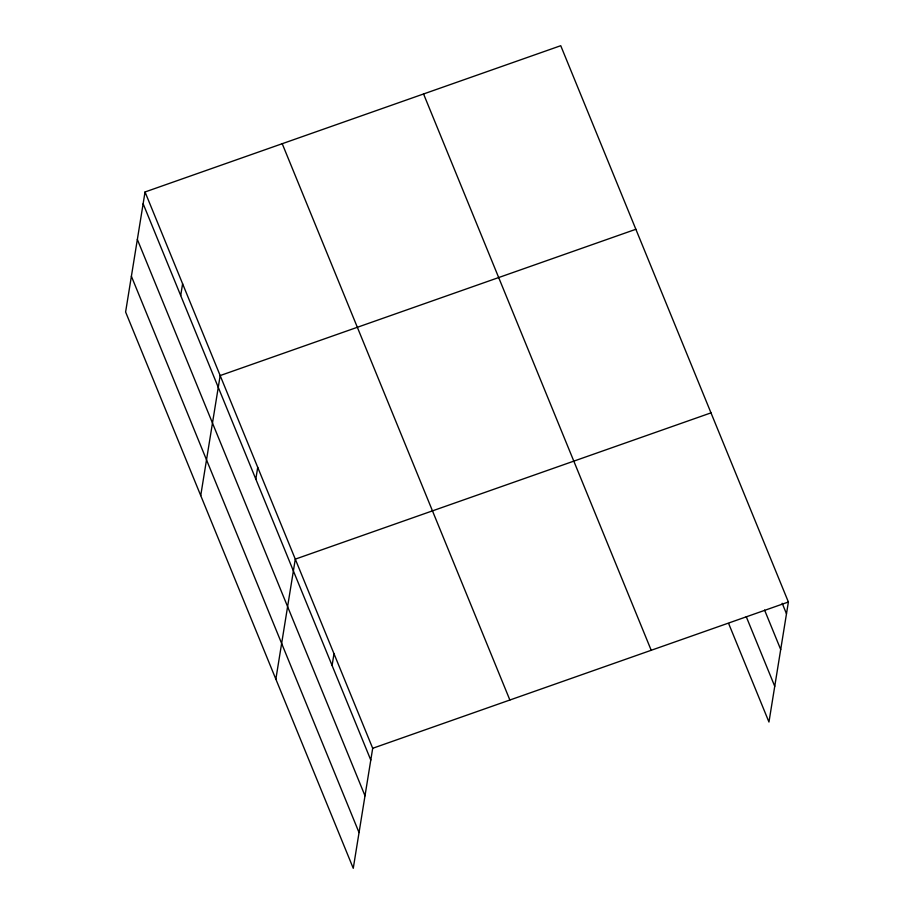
<?xml version="1.0" encoding="UTF-8"?>
<svg xmlns="http://www.w3.org/2000/svg" width="914" height="914" viewBox="0 0 914 914"><rect width="100%" height="100%" fill="white"/><g stroke="black" fill="none" stroke-linecap="round" stroke-linejoin="round"><path stroke-width="1.37" d="M145.04 191.974L125.606 311.994L353.261 868.3L372.695 748.292L145.04 191.974L560.739 45.7L788.394 602.006L768.96 722.026L728.641 623.508M180.698 295.542L182.606 283.774M200.726 495.571L220.171 375.563L635.87 229.277M255.817 479.13L257.725 467.351M275.857 679.159L295.291 559.139L710.989 412.865M332.09 665.495L333.998 653.716M372.695 748.292L788.394 602.006M782.19 603.274L786.486 613.785M764.584 610.095L780.705 649.5M746.258 616.687L774.741 686.3M423.559 93.971L651.214 650.288M282.22 143.704L509.875 700.021M143.132 203.753L370.787 760.06M137.351 239.468L365.006 795.786M131.388 276.268L359.042 832.585"/></g></svg>
